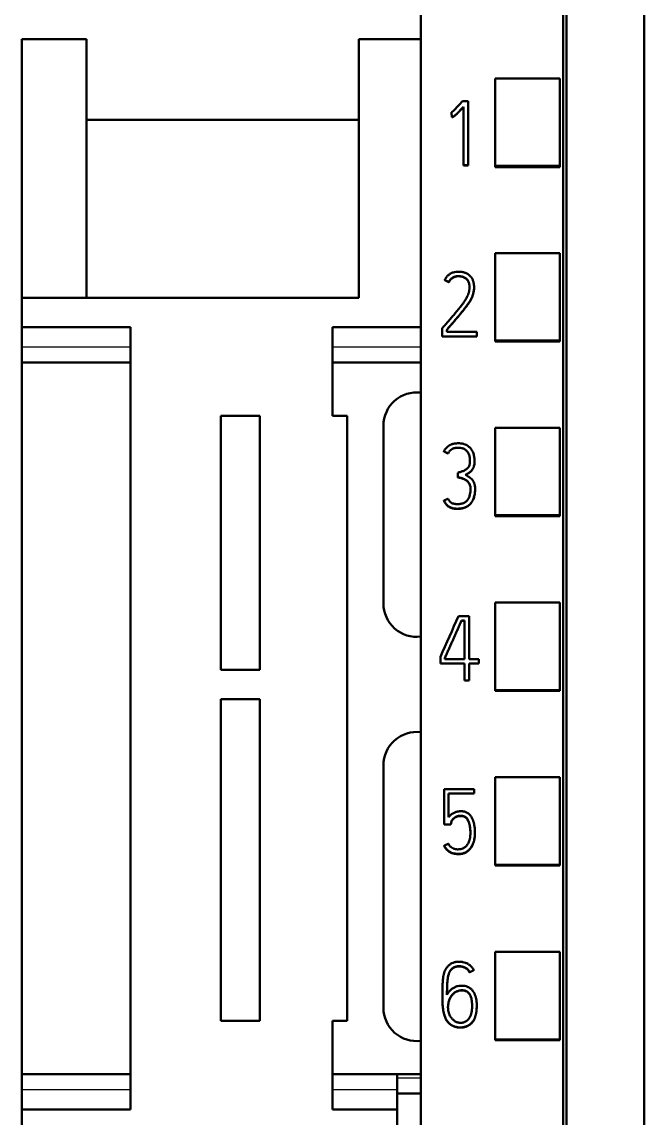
# Model space of a CAD drawing. Header units: millimetres. Extents: x 0 to 594, y 0 to 420.
# Drawn here: x 239.92 to 259.14, y 318.37 to 352.27 of the extents above; entities that cross this region are included whole.
import ezdxf

# ---------------------------------------------------------------- set-up
doc = ezdxf.new("R2010")
doc.units = ezdxf.units.MM
doc.layers.add('1', color=7, linetype='Continuous')

msp = doc.modelspace()

# ---------------------------------------------------------------- linework, layer by layer
at = {"layer": '1', "color": 7, "linetype": 'Continuous', "lineweight": 50}
for p, q in [((252.241, 359.514), (252.241, 246.096)), ((256.641, 357.234), (256.641, 248.419)), ((239.916, 351.734), (239.916, 343.734)), ((241.907, 351.734), (239.916, 351.734)), ((241.907, 351.734), (241.907, 343.734)), ((250.325, 351.734), (250.325, 351.734)), ((250.325, 351.734), (252.241, 351.734)), ((252.241, 351.734), (250.325, 351.734)), ((250.325, 351.734), (250.325, 343.734)), ((254.541, 347.815), (254.541, 350.518)), ((256.541, 350.518), (254.541, 350.518)), ((256.541, 347.815), (256.541, 350.518)), ((253.702, 349.818), (253.527, 349.818)), ((253.702, 347.836), (253.702, 349.818)), ((253.191, 349.473), (253.191, 349.467)), ((253.563, 349.646), (253.563, 347.836)), ((250.325, 349.238), (241.907, 349.238)), ((253.2, 349.326), (253.2, 349.32)), ((253.563, 347.836), (253.702, 347.836)), ((253.563, 347.836), (253.563, 347.829)), ((253.702, 347.829), (253.563, 347.829)), ((253.702, 347.836), (253.702, 347.829)), ((254.541, 347.782), (254.541, 347.815)), ((256.541, 347.815), (254.541, 347.815)), ((256.541, 347.782), (254.541, 347.782)), ((256.541, 347.782), (256.541, 347.815)), ((254.541, 342.413), (254.541, 345.116)), ((256.541, 345.116), (254.541, 345.116)), ((256.541, 342.413), (256.541, 345.116)), ((252.981, 344.289), (252.981, 344.283)), ((253.106, 344.226), (253.106, 344.219)), ((253.888, 344.058), (253.888, 344.064)), ((250.325, 343.734), (239.916, 343.734)), ((239.916, 343.734), (239.916, 342.826)), ((239.916, 342.826), (239.916, 342.216)), ((243.266, 342.826), (239.916, 342.826)), ((243.266, 342.826), (243.266, 318.642)), ((249.516, 340.084), (249.516, 342.826)), ((252.241, 342.826), (249.516, 342.826)), ((252.906, 342.798), (252.906, 342.544)), ((253.045, 342.682), (253.045, 342.748)), ((253.971, 342.682), (253.045, 342.682)), ((253.971, 342.544), (253.971, 342.682)), ((252.906, 342.544), (252.906, 342.538)), ((252.906, 342.544), (253.971, 342.544)), ((253.971, 342.538), (252.906, 342.538)), ((253.971, 342.544), (253.971, 342.538)), ((254.541, 342.383), (254.541, 342.413)), ((256.541, 342.413), (254.541, 342.413)), ((256.541, 342.383), (254.541, 342.383)), ((256.541, 342.383), (256.541, 342.413)), ((239.916, 341.734), (239.916, 342.216)), ((239.916, 341.734), (239.916, 319.734)), ((243.266, 341.734), (239.916, 341.734)), ((252.241, 341.734), (249.516, 341.734)), ((246.066, 332.236), (246.066, 340.084)), ((246.066, 340.084), (247.266, 340.084)), ((247.266, 340.084), (247.266, 332.236)), ((249.966, 340.084), (249.516, 340.084)), ((249.966, 321.384), (249.966, 340.084)), ((251.087, 339.784), (251.087, 334.284)), ((254.541, 337.012), (254.541, 339.715)), ((256.541, 339.715), (254.541, 339.715)), ((256.541, 337.012), (256.541, 339.715)), ((252.957, 338.991), (252.957, 338.985)), ((253.085, 338.928), (253.085, 338.921)), ((253.903, 338.674), (253.903, 338.68)), ((253.382, 338.328), (253.382, 338.322)), ((253.39, 338.19), (253.39, 338.184)), ((253.92, 337.823), (253.92, 337.83)), ((252.957, 337.469), (252.957, 337.463)), ((254.541, 336.983), (254.541, 337.012)), ((256.541, 337.012), (254.541, 337.012)), ((256.541, 336.983), (254.541, 336.983)), ((256.541, 336.983), (256.541, 337.012)), ((254.541, 331.61), (254.541, 334.313)), ((256.541, 334.313), (254.541, 334.313)), ((256.541, 331.61), (256.541, 334.313)), ((253.407, 333.895), (253.737, 333.895)), ((253.737, 333.895), (253.737, 332.568)), ((253.498, 333.757), (253.498, 333.75)), ((253.595, 333.757), (253.498, 333.757)), ((253.498, 333.75), (253.595, 333.75)), ((253.595, 332.568), (253.595, 333.757)), ((252.846, 332.43), (252.846, 332.635)), ((252.985, 332.604), (252.985, 332.568)), ((252.985, 332.568), (253.595, 332.568)), ((253.737, 332.568), (254.031, 332.568)), ((254.031, 332.568), (254.031, 332.43)), ((247.266, 332.236), (246.066, 332.236)), ((253.595, 332.43), (252.846, 332.43)), ((253.595, 331.902), (253.595, 332.43)), ((253.737, 332.43), (253.737, 331.902)), ((254.031, 332.43), (253.737, 332.43)), ((253.737, 331.902), (253.595, 331.902)), ((254.541, 331.583), (254.541, 331.61)), ((256.541, 331.61), (254.541, 331.61)), ((256.541, 331.583), (254.541, 331.583)), ((256.541, 331.583), (256.541, 331.61)), ((246.066, 321.386), (246.066, 331.331)), ((246.066, 331.331), (247.266, 331.331)), ((247.266, 331.331), (247.266, 321.386)), ((251.087, 321.784), (251.087, 329.284)), ((254.541, 326.209), (254.541, 328.911)), ((256.541, 328.911), (254.541, 328.911)), ((256.541, 326.209), (256.541, 328.911)), ((252.963, 328.55), (252.963, 327.456)), ((253.886, 328.55), (252.963, 328.55)), ((253.886, 328.412), (253.886, 328.55)), ((253.101, 327.677), (253.101, 328.412)), ((253.101, 328.412), (253.886, 328.412)), ((253.886, 328.412), (253.886, 328.406)), ((252.963, 327.456), (252.963, 327.45)), ((252.963, 327.456), (253.174, 327.456)), ((253.174, 327.456), (253.174, 327.45)), ((253.914, 327.191), (253.914, 327.198)), ((252.968, 326.801), (252.968, 326.795)), ((254.541, 326.183), (254.541, 326.209)), ((256.541, 326.209), (254.541, 326.209)), ((256.541, 326.183), (254.541, 326.183)), ((256.541, 326.183), (256.541, 326.209)), ((254.541, 320.807), (254.541, 323.51)), ((256.541, 323.51), (254.541, 323.51)), ((256.541, 320.807), (256.541, 323.51)), ((253.752, 322.887), (253.752, 322.881)), ((253.879, 322.954), (253.879, 322.947)), ((252.908, 322.15), (252.908, 322.143)), ((253.971, 321.851), (253.971, 321.857)), ((247.266, 321.386), (246.066, 321.386)), ((249.516, 318.642), (249.516, 321.384)), ((249.516, 321.384), (249.966, 321.384)), ((254.541, 320.783), (254.541, 320.807)), ((256.541, 320.807), (254.541, 320.807)), ((256.541, 320.783), (254.541, 320.783)), ((256.541, 320.783), (256.541, 320.807)), ((239.916, 319.734), (239.916, 319.251)), ((243.266, 319.734), (239.916, 319.734)), ((251.516, 319.734), (249.516, 319.734)), ((252.241, 319.734), (251.516, 319.734)), ((251.516, 319.605), (251.516, 319.134)), ((239.916, 319.251), (239.916, 318.642)), ((251.516, 319.134), (251.516, 301.067)), ((252.241, 319.134), (251.516, 319.134)), ((243.266, 318.642), (239.916, 318.642)), ((239.916, 318.642), (239.916, 303.699)), ((251.516, 318.642), (249.516, 318.642))]:
    msp.add_line(p, q, dxfattribs=at)
at = {"layer": '1', "color": 7, "linetype": 'Continuous', "lineweight": 25}
for p, q in [((243.266, 342.216), (239.916, 342.216)), ((252.241, 342.216), (249.516, 342.216)), ((252.241, 319.605), (251.516, 319.605)), ((243.266, 319.251), (239.916, 319.251)), ((251.516, 319.251), (249.516, 319.251))]:
    msp.add_line(p, q, dxfattribs=at)
at = {"layer": '1', "color": 7, "linetype": 'Continuous', "lineweight": 50}
for centre, start, end in [((252.116, 339.784), 83.025, 180), ((252.116, 334.284), 180, 276.975), ((252.116, 329.284), 83.025, 180), ((252.116, 321.784), 180, 276.975)]:
    msp.add_arc(centre, 1.029, start, end, dxfattribs=at)
msp.add_ellipse((239.388, 241.527), major_axis=(438.421, 990.891), ratio=0.022739, start_param=1.487509, end_param=1.488786, dxfattribs=at)
for points, knots in [([(256.741, 357.42), (256.741, 354.376), (256.741, 344.806), (256.741, 330.636), (256.741, 316.069), (256.741, 301.859), (256.741, 287.565), (256.741, 272.079), (256.741, 259.439), (256.741, 251.474), (256.741, 248.133)], [0, 0, 0, 0, 0.083934, 0.263736, 0.389889, 0.484142, 0.653794, 0.78188, 0.908517, 1, 1, 1, 1]), ([(259.141, 354.354), (259.141, 352.331), (259.141, 343.782), (259.141, 330.636), (259.141, 316.069), (259.141, 301.859), (259.141, 287.565), (259.141, 272.079), (259.141, 259.32), (259.141, 250.439), (259.141, 246.181), (259.141, 245.383)], [0, 0, 0, 0, 0.055935, 0.236292, 0.362833, 0.457376, 0.627551, 0.756032, 0.883059, 0.978086, 1, 1, 1, 1]), ([(253.527, 349.818), (253.5, 349.788), (253.474, 349.758), (253.419, 349.699), (253.392, 349.669), (253.35, 349.626), (253.337, 349.611), (253.309, 349.582), (253.295, 349.568), (253.266, 349.54), (253.252, 349.526), (253.222, 349.499), (253.207, 349.486), (253.191, 349.473)], [0, 0, 0, 0, 0.25, 0.25, 0.5, 0.5, 0.625, 0.625, 0.75, 0.75, 0.875, 0.875, 1, 1, 1, 1]), ([(253.2, 349.326), (253.205, 349.326), (253.21, 349.327), (253.22, 349.329), (253.225, 349.33), (253.235, 349.334), (253.24, 349.336), (253.248, 349.341), (253.253, 349.344), (253.265, 349.353), (253.274, 349.359), (253.289, 349.372), (253.297, 349.379), (253.32, 349.399), (253.335, 349.413), (253.365, 349.441), (253.379, 349.455), (253.423, 349.498), (253.451, 349.528), (253.507, 349.587), (253.535, 349.617), (253.563, 349.646)], [0, 0, 0, 0, 0.03125, 0.03125, 0.0625, 0.0625, 0.09375, 0.09375, 0.125, 0.125, 0.1875, 0.1875, 0.25, 0.25, 0.375, 0.375, 0.5, 0.5, 0.75, 0.75, 1, 1, 1, 1]), ([(253.563, 349.64), (253.535, 349.61), (253.507, 349.581), (253.451, 349.522), (253.423, 349.492), (253.379, 349.449), (253.365, 349.435), (253.335, 349.406), (253.32, 349.392), (253.297, 349.372), (253.289, 349.366), (253.273, 349.353), (253.265, 349.347), (253.253, 349.338), (253.248, 349.335), (253.239, 349.33), (253.235, 349.328), (253.225, 349.324), (253.22, 349.323), (253.21, 349.321), (253.205, 349.32), (253.2, 349.32)], [0, 0, 0, 0, 0.25, 0.25, 0.5, 0.5, 0.625, 0.625, 0.75, 0.75, 0.8125, 0.8125, 0.875, 0.875, 0.90625, 0.90625, 0.9375, 0.9375, 0.96875, 0.96875, 1, 1, 1, 1]), ([(253.106, 344.226), (253.117, 344.249), (253.131, 344.271), (253.155, 344.301), (253.163, 344.311), (253.182, 344.329), (253.192, 344.337), (253.223, 344.36), (253.246, 344.372), (253.295, 344.392), (253.319, 344.399), (253.358, 344.406), (253.37, 344.408), (253.396, 344.41), (253.409, 344.411), (253.448, 344.41), (253.474, 344.407), (253.512, 344.399), (253.524, 344.395), (253.549, 344.387), (253.561, 344.382), (253.596, 344.366), (253.618, 344.352), (253.649, 344.328), (253.658, 344.319), (253.676, 344.3), (253.684, 344.29), (253.695, 344.274), (253.699, 344.269), (253.705, 344.257), (253.715, 344.24), (253.722, 344.222), (253.73, 344.198), (253.733, 344.185), (253.739, 344.159), (253.741, 344.147), (253.744, 344.121), (253.745, 344.108), (253.746, 344.083), (253.747, 344.07), (253.746, 344.044), (253.746, 344.031), (253.744, 344.005), (253.743, 343.992), (253.738, 343.954), (253.733, 343.929), (253.723, 343.892), (253.719, 343.879), (253.711, 343.855), (253.706, 343.842), (253.692, 343.807), (253.681, 343.783), (253.657, 343.738), (253.644, 343.716), (253.617, 343.673), (253.604, 343.651), (253.561, 343.587), (253.531, 343.546), (253.438, 343.423), (253.374, 343.343), (253.274, 343.225), (253.241, 343.186), (253.175, 343.108), (253.141, 343.069), (253.074, 342.992), (253.04, 342.953), (252.973, 342.875), (252.939, 342.837), (252.906, 342.798)], [0, 0, 0, 0, 0.03125, 0.03125, 0.046875, 0.046875, 0.0625, 0.0625, 0.09375, 0.09375, 0.125, 0.125, 0.140625, 0.140625, 0.15625, 0.15625, 0.1875, 0.1875, 0.203125, 0.203125, 0.21875, 0.21875, 0.25, 0.25, 0.265625, 0.265625, 0.28125, 0.28125, 0.289062, 0.289062, 0.296875, 0.3125, 0.3125, 0.328125, 0.328125, 0.34375, 0.34375, 0.359375, 0.359375, 0.375, 0.375, 0.390625, 0.390625, 0.40625, 0.40625, 0.4375, 0.4375, 0.453125, 0.453125, 0.46875, 0.46875, 0.5, 0.5, 0.53125, 0.53125, 0.5625, 0.5625, 0.625, 0.625, 0.75, 0.75, 0.8125, 0.8125, 0.875, 0.875, 0.9375, 0.9375, 1, 1, 1, 1]), ([(253.045, 342.748), (253.083, 342.794), (253.122, 342.84), (253.2, 342.931), (253.24, 342.977), (253.318, 343.069), (253.357, 343.114), (253.434, 343.206), (253.473, 343.253), (253.549, 343.346), (253.586, 343.393), (253.641, 343.464), (253.659, 343.489), (253.694, 343.538), (253.711, 343.562), (253.745, 343.612), (253.761, 343.638), (253.791, 343.689), (253.805, 343.716), (253.824, 343.757), (253.83, 343.77), (253.841, 343.799), (253.846, 343.813), (253.861, 343.856), (253.868, 343.885), (253.879, 343.944), (253.883, 343.974), (253.887, 344.018), (253.887, 344.033), (253.888, 344.064), (253.888, 344.079), (253.886, 344.124), (253.882, 344.154), (253.875, 344.198), (253.871, 344.213), (253.864, 344.242), (253.859, 344.257), (253.849, 344.285), (253.843, 344.299), (253.829, 344.325), (253.822, 344.339), (253.81, 344.358), (253.806, 344.364), (253.797, 344.376), (253.792, 344.382), (253.777, 344.4), (253.767, 344.411), (253.746, 344.432), (253.735, 344.442), (253.717, 344.456), (253.711, 344.46), (253.698, 344.469), (253.691, 344.473), (253.658, 344.492), (253.631, 344.504), (253.588, 344.519), (253.573, 344.524), (253.544, 344.532), (253.529, 344.535), (253.499, 344.54), (253.484, 344.542), (253.454, 344.545), (253.439, 344.545), (253.409, 344.546), (253.394, 344.546), (253.363, 344.545), (253.348, 344.543), (253.303, 344.538), (253.273, 344.532), (253.23, 344.519), (253.216, 344.513), (253.195, 344.504), (253.188, 344.501), (253.174, 344.494), (253.168, 344.49), (253.135, 344.471), (253.111, 344.454), (253.077, 344.424), (253.066, 344.413), (253.045, 344.39), (253.036, 344.379), (253.009, 344.343), (252.993, 344.317), (252.981, 344.289)], [0, 0, 0, 0, 0.0625, 0.0625, 0.125, 0.125, 0.1875, 0.1875, 0.25, 0.25, 0.3125, 0.3125, 0.34375, 0.34375, 0.375, 0.375, 0.40625, 0.40625, 0.4375, 0.4375, 0.453125, 0.453125, 0.46875, 0.46875, 0.5, 0.5, 0.53125, 0.53125, 0.546875, 0.546875, 0.5625, 0.5625, 0.59375, 0.59375, 0.609375, 0.609375, 0.625, 0.625, 0.640625, 0.640625, 0.65625, 0.65625, 0.664062, 0.664062, 0.671875, 0.671875, 0.6875, 0.6875, 0.703125, 0.703125, 0.710937, 0.710937, 0.71875, 0.71875, 0.75, 0.75, 0.765625, 0.765625, 0.78125, 0.78125, 0.796875, 0.796875, 0.8125, 0.8125, 0.828125, 0.828125, 0.84375, 0.84375, 0.875, 0.875, 0.890625, 0.890625, 0.898437, 0.898437, 0.90625, 0.90625, 0.9375, 0.9375, 0.953125, 0.953125, 0.96875, 0.96875, 1, 1, 1, 1]), ([(253.747, 344.055), (253.747, 344.065), (253.746, 344.076), (253.745, 344.099), (253.744, 344.112), (253.741, 344.137), (253.739, 344.15), (253.734, 344.175), (253.731, 344.188), (253.723, 344.213), (253.718, 344.225), (253.71, 344.242), (253.707, 344.248), (253.701, 344.26), (253.697, 344.265), (253.679, 344.292), (253.661, 344.311), (253.636, 344.332), (253.631, 344.336), (253.62, 344.343), (253.604, 344.354), (253.576, 344.37), (253.552, 344.38), (253.527, 344.389), (253.514, 344.392), (253.476, 344.401), (253.45, 344.404), (253.398, 344.405), (253.372, 344.403), (253.334, 344.395), (253.321, 344.393), (253.296, 344.385), (253.283, 344.381), (253.259, 344.371), (253.248, 344.366), (253.225, 344.354), (253.214, 344.347), (253.182, 344.324), (253.163, 344.306), (253.139, 344.275), (253.131, 344.265), (253.118, 344.243), (253.111, 344.231), (253.106, 344.219)], [0, 0, 0, 0, 0.034222, 0.034222, 0.076212, 0.076212, 0.118203, 0.118203, 0.160193, 0.160193, 0.202183, 0.202183, 0.223179, 0.223179, 0.244174, 0.244174, 0.328155, 0.328155, 0.34915, 0.34915, 0.370145, 0.412135, 0.454126, 0.454126, 0.496116, 0.496116, 0.580097, 0.580097, 0.664077, 0.664077, 0.706068, 0.706068, 0.748058, 0.748058, 0.790048, 0.790048, 0.832039, 0.832039, 0.916019, 0.916019, 0.95801, 0.95801, 1, 1, 1, 1]), ([(253.888, 344.057), (253.888, 344.052), (253.888, 344.046), (253.887, 344.025), (253.886, 344.01), (253.883, 343.965), (253.879, 343.936), (253.867, 343.877), (253.86, 343.848), (253.846, 343.805), (253.84, 343.791), (253.829, 343.762), (253.823, 343.749), (253.804, 343.708), (253.79, 343.681), (253.76, 343.63), (253.744, 343.605), (253.71, 343.555), (253.693, 343.53), (253.658, 343.482), (253.64, 343.458), (253.586, 343.386), (253.548, 343.339), (253.472, 343.246), (253.434, 343.2), (253.357, 343.108), (253.317, 343.062), (253.239, 342.971), (253.2, 342.925), (253.122, 342.834), (253.083, 342.788), (253.045, 342.742)], [0, 0, 0, 0, 0.010489, 0.010489, 0.038761, 0.038761, 0.095304, 0.095304, 0.151848, 0.151848, 0.180119, 0.180119, 0.208391, 0.208391, 0.264935, 0.264935, 0.321478, 0.321478, 0.378022, 0.378022, 0.434565, 0.434565, 0.547652, 0.547652, 0.660739, 0.660739, 0.773826, 0.773826, 0.886913, 0.886913, 1, 1, 1, 1]), ([(253.62, 338.265), (253.638, 338.274), (253.656, 338.283), (253.69, 338.303), (253.708, 338.313), (253.732, 338.33), (253.741, 338.335), (253.756, 338.347), (253.764, 338.354), (253.779, 338.367), (253.786, 338.374), (253.801, 338.388), (253.808, 338.395), (253.827, 338.419), (253.839, 338.435), (253.854, 338.461), (253.859, 338.47), (253.868, 338.488), (253.872, 338.497), (253.883, 338.525), (253.889, 338.545), (253.897, 338.584), (253.9, 338.604), (253.903, 338.644), (253.903, 338.664), (253.903, 338.704), (253.902, 338.724), (253.898, 338.784), (253.893, 338.824), (253.88, 338.883), (253.875, 338.902), (253.862, 338.941), (253.848, 338.978), (253.829, 339.014), (253.808, 339.049), (253.796, 339.065), (253.771, 339.096), (253.75, 339.118), (253.727, 339.137), (253.711, 339.15), (253.703, 339.156), (253.661, 339.184), (253.624, 339.201), (253.576, 339.217), (253.566, 339.219), (253.546, 339.224), (253.517, 339.231), (253.467, 339.238), (253.427, 339.24), (253.386, 339.24), (253.366, 339.239), (253.306, 339.235), (253.266, 339.229), (253.218, 339.215), (253.208, 339.212), (253.189, 339.205), (253.18, 339.201), (253.152, 339.189), (253.116, 339.17), (253.083, 339.147), (253.06, 339.127), (253.052, 339.121), (253.037, 339.107), (253.03, 339.099), (253.01, 339.077), (252.997, 339.061), (252.981, 339.036), (252.976, 339.027), (252.966, 339.01), (252.961, 339), (252.957, 338.991)], [0, 0, 0, 0, 0.03125, 0.03125, 0.0625, 0.0625, 0.078125, 0.078125, 0.09375, 0.09375, 0.109375, 0.109375, 0.125, 0.125, 0.15625, 0.15625, 0.171875, 0.171875, 0.1875, 0.1875, 0.21875, 0.21875, 0.25, 0.25, 0.28125, 0.28125, 0.3125, 0.3125, 0.375, 0.375, 0.40625, 0.40625, 0.4375, 0.46875, 0.46875, 0.5, 0.5, 0.53125, 0.546875, 0.546875, 0.5625, 0.5625, 0.625, 0.625, 0.640625, 0.640625, 0.65625, 0.6875, 0.71875, 0.71875, 0.75, 0.75, 0.8125, 0.8125, 0.828125, 0.828125, 0.84375, 0.84375, 0.875, 0.90625, 0.90625, 0.921875, 0.921875, 0.9375, 0.9375, 0.96875, 0.96875, 0.984375, 0.984375, 1, 1, 1, 1]), ([(253.085, 338.928), (253.092, 338.942), (253.1, 338.957), (253.119, 338.984), (253.129, 338.996), (253.146, 339.014), (253.152, 339.02), (253.165, 339.031), (253.172, 339.036), (253.185, 339.046), (253.192, 339.05), (253.206, 339.059), (253.213, 339.062), (253.235, 339.073), (253.251, 339.079), (253.283, 339.089), (253.299, 339.092), (253.332, 339.097), (253.348, 339.099), (253.381, 339.102), (253.398, 339.102), (253.447, 339.101), (253.48, 339.097), (253.521, 339.088), (253.529, 339.086), (253.545, 339.081), (253.552, 339.078), (253.575, 339.069), (253.59, 339.061), (253.611, 339.048), (253.618, 339.043), (253.631, 339.033), (253.638, 339.027), (253.656, 339.011), (253.667, 338.998), (253.682, 338.979), (253.687, 338.972), (253.696, 338.958), (253.709, 338.937), (253.72, 338.915), (253.733, 338.884), (253.738, 338.869), (253.747, 338.837), (253.75, 338.821), (253.759, 338.772), (253.761, 338.74), (253.762, 338.69), (253.762, 338.673), (253.76, 338.641), (253.759, 338.624), (253.755, 338.6), (253.753, 338.592), (253.749, 338.575), (253.747, 338.568), (253.738, 338.544), (253.731, 338.53), (253.717, 338.509), (253.712, 338.502), (253.702, 338.489), (253.697, 338.482), (253.686, 338.47), (253.68, 338.464), (253.668, 338.453), (253.662, 338.447), (253.643, 338.432), (253.629, 338.422), (253.601, 338.406), (253.586, 338.398), (253.556, 338.384), (253.54, 338.378), (253.509, 338.367), (253.493, 338.362), (253.445, 338.347), (253.414, 338.337), (253.382, 338.328)], [0, 0, 0, 0, 0.03125, 0.03125, 0.0625, 0.0625, 0.078125, 0.078125, 0.09375, 0.09375, 0.109375, 0.109375, 0.125, 0.125, 0.15625, 0.15625, 0.1875, 0.1875, 0.21875, 0.21875, 0.25, 0.25, 0.3125, 0.3125, 0.328125, 0.328125, 0.34375, 0.34375, 0.375, 0.375, 0.390625, 0.390625, 0.40625, 0.40625, 0.4375, 0.4375, 0.453125, 0.453125, 0.46875, 0.5, 0.5, 0.53125, 0.53125, 0.5625, 0.5625, 0.625, 0.625, 0.65625, 0.65625, 0.6875, 0.6875, 0.703125, 0.703125, 0.71875, 0.71875, 0.75, 0.75, 0.765625, 0.765625, 0.78125, 0.78125, 0.796875, 0.796875, 0.8125, 0.8125, 0.84375, 0.84375, 0.875, 0.875, 0.90625, 0.90625, 0.9375, 0.9375, 1, 1, 1, 1]), ([(253.762, 338.685), (253.762, 338.689), (253.762, 338.693), (253.761, 338.73), (253.759, 338.763), (253.752, 338.806), (253.75, 338.817), (253.747, 338.827)], [0, 0, 0, 0, 0.087818, 0.087818, 0.771228, 0.771228, 1, 1, 1, 1]), ([(252.957, 337.469), (252.966, 337.45), (252.975, 337.431), (252.996, 337.395), (253.008, 337.377), (253.027, 337.352), (253.034, 337.344), (253.049, 337.329), (253.057, 337.322), (253.081, 337.302), (253.098, 337.29), (253.125, 337.274), (253.135, 337.269), (253.154, 337.26), (253.163, 337.256), (253.193, 337.244), (253.213, 337.238), (253.254, 337.228), (253.275, 337.224), (253.317, 337.22), (253.337, 337.218), (253.379, 337.217), (253.4, 337.218), (253.442, 337.22), (253.463, 337.222), (253.494, 337.227), (253.505, 337.228), (253.526, 337.233), (253.536, 337.235), (253.566, 337.243), (253.586, 337.249), (253.616, 337.261), (253.625, 337.265), (253.644, 337.274), (253.654, 337.278), (253.682, 337.294), (253.699, 337.305), (253.732, 337.331), (253.748, 337.345), (253.777, 337.375), (253.791, 337.391), (253.816, 337.425), (253.827, 337.442), (253.843, 337.47), (253.847, 337.479), (253.856, 337.498), (253.861, 337.508), (253.881, 337.556), (253.892, 337.596), (253.905, 337.658), (253.909, 337.678), (253.914, 337.72), (253.916, 337.741), (253.919, 337.782), (253.92, 337.803), (253.92, 337.845), (253.919, 337.866), (253.916, 337.907), (253.913, 337.928), (253.907, 337.959), (253.904, 337.969), (253.898, 337.989), (253.895, 337.999), (253.884, 338.029), (253.875, 338.048), (253.859, 338.076), (253.853, 338.085), (253.841, 338.102), (253.834, 338.11), (253.813, 338.135), (253.798, 338.149), (253.766, 338.177), (253.749, 338.189), (253.713, 338.212), (253.695, 338.223), (253.658, 338.245), (253.639, 338.255), (253.62, 338.265)], [0, 0, 0, 0, 0.03125, 0.03125, 0.0625, 0.0625, 0.078125, 0.078125, 0.09375, 0.09375, 0.125, 0.125, 0.140625, 0.140625, 0.15625, 0.15625, 0.1875, 0.1875, 0.21875, 0.21875, 0.25, 0.25, 0.28125, 0.28125, 0.3125, 0.3125, 0.328125, 0.328125, 0.34375, 0.34375, 0.375, 0.375, 0.390625, 0.390625, 0.40625, 0.40625, 0.4375, 0.4375, 0.46875, 0.46875, 0.5, 0.5, 0.53125, 0.53125, 0.546875, 0.546875, 0.5625, 0.5625, 0.625, 0.625, 0.65625, 0.65625, 0.6875, 0.6875, 0.71875, 0.71875, 0.75, 0.75, 0.78125, 0.78125, 0.796875, 0.796875, 0.8125, 0.8125, 0.84375, 0.84375, 0.859375, 0.859375, 0.875, 0.875, 0.90625, 0.90625, 0.9375, 0.9375, 0.96875, 0.96875, 1, 1, 1, 1]), ([(253.809, 338.391), (253.798, 338.378), (253.786, 338.366), (253.765, 338.348), (253.758, 338.342), (253.742, 338.33), (253.733, 338.324), (253.708, 338.307), (253.691, 338.297), (253.656, 338.277), (253.638, 338.267), (253.62, 338.259)], [0, 0, 0, 0, 0.218648, 0.218648, 0.348874, 0.348874, 0.479099, 0.479099, 0.739549, 0.739549, 1, 1, 1, 1]), ([(253.39, 338.19), (253.424, 338.185), (253.457, 338.177), (253.507, 338.163), (253.523, 338.158), (253.555, 338.146), (253.571, 338.139), (253.595, 338.128), (253.602, 338.124), (253.618, 338.115), (253.625, 338.111), (253.647, 338.097), (253.661, 338.087), (253.68, 338.07), (253.687, 338.064), (253.699, 338.052), (253.705, 338.045), (253.721, 338.025), (253.731, 338.011), (253.744, 337.989), (253.748, 337.981), (253.756, 337.966), (253.759, 337.958), (253.768, 337.933), (253.772, 337.917), (253.777, 337.883), (253.778, 337.865), (253.779, 337.831), (253.778, 337.813), (253.776, 337.762), (253.772, 337.728), (253.763, 337.678), (253.76, 337.661), (253.752, 337.627), (253.747, 337.61), (253.736, 337.578), (253.729, 337.562), (253.718, 337.538), (253.714, 337.531), (253.705, 337.516), (253.701, 337.508), (253.677, 337.472), (253.653, 337.448), (253.618, 337.422), (253.611, 337.417), (253.596, 337.408), (253.588, 337.404), (253.565, 337.392), (253.549, 337.386), (253.516, 337.375), (253.499, 337.371), (253.465, 337.365), (253.431, 337.36), (253.396, 337.359), (253.362, 337.359), (253.344, 337.359), (253.31, 337.362), (253.293, 337.364), (253.259, 337.371), (253.242, 337.376), (253.21, 337.388), (253.194, 337.396), (253.173, 337.411), (253.166, 337.416), (253.153, 337.428), (253.146, 337.434), (253.135, 337.446), (253.129, 337.453), (253.119, 337.467), (253.114, 337.474), (253.1, 337.496), (253.092, 337.511), (253.085, 337.527)], [0, 0, 0, 0, 0.0625, 0.0625, 0.09375, 0.09375, 0.125, 0.125, 0.140625, 0.140625, 0.15625, 0.15625, 0.1875, 0.1875, 0.203125, 0.203125, 0.21875, 0.21875, 0.25, 0.25, 0.265625, 0.265625, 0.28125, 0.28125, 0.3125, 0.3125, 0.34375, 0.34375, 0.375, 0.375, 0.4375, 0.4375, 0.46875, 0.46875, 0.5, 0.5, 0.53125, 0.53125, 0.546875, 0.546875, 0.5625, 0.5625, 0.625, 0.625, 0.640625, 0.640625, 0.65625, 0.65625, 0.6875, 0.6875, 0.71875, 0.71875, 0.75, 0.78125, 0.78125, 0.8125, 0.8125, 0.84375, 0.84375, 0.875, 0.875, 0.90625, 0.90625, 0.921875, 0.921875, 0.9375, 0.9375, 0.953125, 0.953125, 0.96875, 0.96875, 1, 1, 1, 1]), ([(253.778, 337.826), (253.778, 337.832), (253.778, 337.837), (253.778, 337.851), (253.778, 337.859), (253.776, 337.876), (253.775, 337.885), (253.772, 337.911), (253.768, 337.927), (253.759, 337.952), (253.756, 337.96), (253.748, 337.975), (253.744, 337.983), (253.731, 338.005), (253.721, 338.019), (253.699, 338.046), (253.687, 338.058), (253.661, 338.081), (253.647, 338.091), (253.618, 338.109), (253.602, 338.118), (253.571, 338.133), (253.556, 338.14), (253.523, 338.151), (253.507, 338.156), (253.458, 338.17), (253.424, 338.178), (253.39, 338.184)], [0, 0, 0, 0, 0.026635, 0.026635, 0.070879, 0.070879, 0.115123, 0.115123, 0.20361, 0.20361, 0.247854, 0.247854, 0.292098, 0.292098, 0.380586, 0.380586, 0.469074, 0.469074, 0.557561, 0.557561, 0.646049, 0.646049, 0.734537, 0.734537, 0.823025, 0.823025, 1, 1, 1, 1]), ([(253.915, 337.721), (253.914, 337.713), (253.913, 337.704), (253.909, 337.675), (253.906, 337.655), (253.893, 337.593), (253.882, 337.553), (253.862, 337.505), (253.858, 337.495), (253.849, 337.476), (253.844, 337.467), (253.829, 337.439), (253.818, 337.421), (253.793, 337.387), (253.78, 337.371), (253.758, 337.349), (253.75, 337.341), (253.734, 337.327), (253.726, 337.32), (253.701, 337.301), (253.684, 337.289), (253.657, 337.274), (253.647, 337.269), (253.628, 337.26), (253.618, 337.255), (253.569, 337.236), (253.528, 337.226), (253.466, 337.216), (253.445, 337.214), (253.402, 337.212), (253.381, 337.211), (253.339, 337.212), (253.318, 337.213), (253.287, 337.217), (253.276, 337.218), (253.255, 337.222), (253.245, 337.224), (253.214, 337.231), (253.194, 337.238), (253.164, 337.249), (253.155, 337.253), (253.135, 337.263), (253.126, 337.267), (253.098, 337.283), (253.081, 337.296), (253.057, 337.316), (253.049, 337.323), (253.034, 337.338), (253.027, 337.346), (253.008, 337.371), (252.996, 337.389), (252.975, 337.425), (252.966, 337.444), (252.957, 337.463)], [0, 0, 0, 0, 0.018898, 0.018898, 0.065617, 0.065617, 0.159055, 0.159055, 0.182415, 0.182415, 0.205774, 0.205774, 0.252494, 0.252494, 0.299213, 0.299213, 0.322572, 0.322572, 0.345932, 0.345932, 0.392651, 0.392651, 0.416011, 0.416011, 0.43937, 0.43937, 0.532809, 0.532809, 0.579528, 0.579528, 0.626247, 0.626247, 0.672966, 0.672966, 0.696326, 0.696326, 0.719685, 0.719685, 0.766404, 0.766404, 0.789764, 0.789764, 0.813123, 0.813123, 0.859843, 0.859843, 0.883202, 0.883202, 0.906562, 0.906562, 0.953281, 0.953281, 1, 1, 1, 1]), ([(253.498, 333.757), (253.488, 333.732), (253.477, 333.708), (253.456, 333.66), (253.445, 333.636), (253.413, 333.564), (253.392, 333.516), (253.35, 333.42), (253.329, 333.372), (253.286, 333.276), (253.264, 333.228), (253.221, 333.132), (253.2, 333.084), (253.157, 332.988), (253.136, 332.94), (253.093, 332.844), (253.071, 332.796), (253.039, 332.724), (253.028, 332.7), (253.012, 332.664), (253.007, 332.652), (252.996, 332.628), (252.99, 332.616), (252.985, 332.604)], [0, 0, 0, 0, 0.0625, 0.0625, 0.125, 0.125, 0.25, 0.25, 0.375, 0.375, 0.5, 0.5, 0.625, 0.625, 0.75, 0.75, 0.875, 0.875, 0.9375, 0.9375, 0.96875, 0.96875, 1, 1, 1, 1]), ([(252.985, 332.598), (252.99, 332.61), (252.996, 332.622), (253.007, 332.646), (253.012, 332.658), (253.028, 332.694), (253.039, 332.718), (253.071, 332.79), (253.093, 332.838), (253.136, 332.934), (253.157, 332.982), (253.2, 333.078), (253.221, 333.126), (253.264, 333.222), (253.286, 333.27), (253.329, 333.366), (253.35, 333.414), (253.392, 333.51), (253.413, 333.558), (253.445, 333.63), (253.456, 333.654), (253.477, 333.702), (253.488, 333.726), (253.498, 333.75)], [0, 0, 0, 0, 0.03125, 0.03125, 0.0625, 0.0625, 0.125, 0.125, 0.25, 0.25, 0.375, 0.375, 0.5, 0.5, 0.625, 0.625, 0.75, 0.75, 0.875, 0.875, 0.9375, 0.9375, 1, 1, 1, 1]), ([(252.968, 326.801), (252.981, 326.774), (252.994, 326.749), (253.018, 326.713), (253.027, 326.701), (253.046, 326.679), (253.056, 326.669), (253.077, 326.649), (253.089, 326.64), (253.112, 326.623), (253.124, 326.615), (253.149, 326.6), (253.161, 326.593), (253.188, 326.581), (253.202, 326.576), (253.229, 326.566), (253.243, 326.562), (253.272, 326.555), (253.286, 326.553), (253.315, 326.549), (253.33, 326.547), (253.352, 326.546), (253.359, 326.546), (253.373, 326.545), (253.381, 326.545), (253.403, 326.544), (253.417, 326.543), (253.446, 326.544), (253.461, 326.545), (253.49, 326.549), (253.505, 326.551), (253.534, 326.557), (253.548, 326.561), (253.59, 326.575), (253.617, 326.586), (253.655, 326.608), (253.668, 326.616), (253.691, 326.633), (253.703, 326.642), (253.725, 326.662), (253.735, 326.672), (253.755, 326.693), (253.765, 326.705), (253.792, 326.739), (253.808, 326.764), (253.829, 326.802), (253.835, 326.815), (253.848, 326.842), (253.854, 326.855), (253.87, 326.896), (253.879, 326.924), (253.893, 326.98), (253.899, 327.008), (253.906, 327.052), (253.907, 327.066), (253.91, 327.095), (253.912, 327.11), (253.914, 327.154), (253.914, 327.183), (253.914, 327.241), (253.912, 327.299), (253.906, 327.357), (253.898, 327.415), (253.893, 327.443), (253.884, 327.486), (253.881, 327.501), (253.873, 327.529), (253.869, 327.543), (253.855, 327.585), (253.844, 327.612), (253.825, 327.652), (253.818, 327.665), (253.803, 327.69), (253.795, 327.702), (253.769, 327.737), (253.75, 327.759), (253.706, 327.798), (253.681, 327.815), (253.641, 327.834), (253.627, 327.84), (253.599, 327.849), (253.585, 327.852), (253.556, 327.858), (253.542, 327.86), (253.512, 327.862), (253.497, 327.862), (253.468, 327.862), (253.453, 327.861), (253.424, 327.859), (253.41, 327.857), (253.381, 327.853), (253.366, 327.85), (253.338, 327.843), (253.323, 327.838), (253.295, 327.829), (253.282, 327.823), (253.255, 327.811), (253.242, 327.804), (253.217, 327.789), (253.205, 327.78), (253.181, 327.763), (253.17, 327.753), (253.149, 327.733), (253.138, 327.723), (253.119, 327.701), (253.11, 327.689), (253.101, 327.677)], [0, 0, 0, 0, 0.03125, 0.03125, 0.046875, 0.046875, 0.0625, 0.0625, 0.078125, 0.078125, 0.09375, 0.09375, 0.109375, 0.109375, 0.125, 0.125, 0.140625, 0.140625, 0.15625, 0.15625, 0.171875, 0.171875, 0.179688, 0.179688, 0.1875, 0.1875, 0.203125, 0.203125, 0.21875, 0.21875, 0.234375, 0.234375, 0.25, 0.25, 0.28125, 0.28125, 0.296875, 0.296875, 0.3125, 0.3125, 0.328125, 0.328125, 0.34375, 0.34375, 0.375, 0.375, 0.390625, 0.390625, 0.40625, 0.40625, 0.4375, 0.4375, 0.46875, 0.46875, 0.484375, 0.484375, 0.5, 0.5, 0.53125, 0.53125, 0.5625, 0.59375, 0.59375, 0.625, 0.625, 0.640625, 0.640625, 0.65625, 0.65625, 0.6875, 0.6875, 0.703125, 0.703125, 0.71875, 0.71875, 0.75, 0.75, 0.78125, 0.78125, 0.796875, 0.796875, 0.8125, 0.8125, 0.828125, 0.828125, 0.84375, 0.84375, 0.859375, 0.859375, 0.875, 0.875, 0.890625, 0.890625, 0.90625, 0.90625, 0.921875, 0.921875, 0.9375, 0.9375, 0.953125, 0.953125, 0.96875, 0.96875, 0.984375, 0.984375, 1, 1, 1, 1]), ([(253.174, 327.456), (253.174, 327.479), (253.177, 327.502), (253.186, 327.535), (253.19, 327.546), (253.199, 327.567), (253.205, 327.578), (253.217, 327.597), (253.224, 327.606), (253.239, 327.624), (253.247, 327.632), (253.264, 327.648), (253.273, 327.655), (253.292, 327.669), (253.301, 327.675), (253.321, 327.686), (253.332, 327.691), (253.353, 327.7), (253.364, 327.704), (253.397, 327.714), (253.42, 327.718), (253.454, 327.721), (253.466, 327.721), (253.489, 327.721), (253.501, 327.721), (253.524, 327.719), (253.535, 327.717), (253.552, 327.713), (253.558, 327.712), (253.569, 327.709), (253.574, 327.707), (253.591, 327.701), (253.601, 327.696), (253.621, 327.684), (253.63, 327.677), (253.647, 327.661), (253.655, 327.653), (253.67, 327.635), (253.677, 327.626), (253.695, 327.596), (253.705, 327.576), (253.723, 327.533), (253.731, 327.511), (253.751, 327.445), (253.76, 327.401), (253.768, 327.333), (253.77, 327.31), (253.773, 327.264), (253.774, 327.241), (253.775, 327.172), (253.773, 327.127), (253.765, 327.059), (253.761, 327.036), (253.754, 327.002), (253.751, 326.991), (253.745, 326.969), (253.741, 326.958), (253.73, 326.925), (253.721, 326.904), (253.706, 326.873), (253.7, 326.863), (253.688, 326.843), (253.682, 326.833), (253.662, 326.805), (253.647, 326.787), (253.622, 326.763), (253.614, 326.756), (253.595, 326.741), (253.586, 326.734), (253.566, 326.722), (253.556, 326.717), (253.535, 326.707), (253.524, 326.703), (253.49, 326.693), (253.467, 326.689), (253.433, 326.686), (253.421, 326.685), (253.398, 326.684), (253.386, 326.684), (253.352, 326.685), (253.329, 326.688), (253.295, 326.695), (253.284, 326.698), (253.262, 326.705), (253.251, 326.709), (253.219, 326.724), (253.199, 326.735), (253.171, 326.757), (253.162, 326.765), (253.146, 326.781), (253.131, 326.798), (253.118, 326.818), (253.106, 326.838), (253.101, 326.848), (253.096, 326.859)], [0, 0, 0, 0, 0.03125, 0.03125, 0.046875, 0.046875, 0.0625, 0.0625, 0.078125, 0.078125, 0.09375, 0.09375, 0.109375, 0.109375, 0.125, 0.125, 0.140625, 0.140625, 0.15625, 0.15625, 0.1875, 0.1875, 0.203125, 0.203125, 0.21875, 0.21875, 0.234375, 0.234375, 0.242187, 0.242187, 0.25, 0.25, 0.265625, 0.265625, 0.28125, 0.28125, 0.296875, 0.296875, 0.3125, 0.3125, 0.34375, 0.34375, 0.375, 0.375, 0.4375, 0.4375, 0.46875, 0.46875, 0.5, 0.5, 0.5625, 0.5625, 0.59375, 0.59375, 0.609375, 0.609375, 0.625, 0.625, 0.65625, 0.65625, 0.671875, 0.671875, 0.6875, 0.6875, 0.71875, 0.71875, 0.734375, 0.734375, 0.75, 0.75, 0.765625, 0.765625, 0.78125, 0.78125, 0.8125, 0.8125, 0.828125, 0.828125, 0.84375, 0.84375, 0.875, 0.875, 0.890625, 0.890625, 0.90625, 0.90625, 0.9375, 0.9375, 0.953125, 0.953125, 0.96875, 0.984375, 0.984375, 1, 1, 1, 1]), ([(253.775, 327.193), (253.775, 327.199), (253.774, 327.205), (253.774, 327.234), (253.773, 327.257), (253.77, 327.302), (253.768, 327.325), (253.763, 327.37), (253.759, 327.393), (253.75, 327.438), (253.744, 327.461), (253.734, 327.494), (253.731, 327.505), (253.723, 327.526), (253.719, 327.537), (253.706, 327.569), (253.695, 327.59), (253.677, 327.619), (253.67, 327.628), (253.656, 327.646), (253.648, 327.655), (253.631, 327.67), (253.621, 327.677), (253.601, 327.69), (253.591, 327.695), (253.569, 327.703), (253.558, 327.706), (253.535, 327.711), (253.524, 327.712), (253.501, 327.715), (253.49, 327.715), (253.466, 327.715), (253.455, 327.715), (253.432, 327.713), (253.42, 327.711), (253.398, 327.707), (253.375, 327.702), (253.354, 327.694), (253.332, 327.685), (253.322, 327.68), (253.292, 327.663), (253.273, 327.65), (253.247, 327.627), (253.239, 327.618), (253.224, 327.601), (253.217, 327.591), (253.205, 327.572), (253.199, 327.562), (253.19, 327.54), (253.186, 327.529), (253.18, 327.507), (253.178, 327.496), (253.175, 327.473), (253.174, 327.461), (253.174, 327.45)], [0, 0, 0, 0, 0.015899, 0.015899, 0.077406, 0.077406, 0.138912, 0.138912, 0.200418, 0.200418, 0.261925, 0.261925, 0.292678, 0.292678, 0.323431, 0.323431, 0.384937, 0.384937, 0.41569, 0.41569, 0.446443, 0.446443, 0.477197, 0.477197, 0.50795, 0.50795, 0.538703, 0.538703, 0.569456, 0.569456, 0.600209, 0.600209, 0.630962, 0.630962, 0.661715, 0.661715, 0.692469, 0.723222, 0.723222, 0.753975, 0.753975, 0.815481, 0.815481, 0.846234, 0.846234, 0.876987, 0.876987, 0.907741, 0.907741, 0.938494, 0.938494, 0.969247, 0.969247, 1, 1, 1, 1]), ([(253.914, 327.191), (253.914, 327.17), (253.914, 327.149), (253.911, 327.098), (253.909, 327.07), (253.903, 327.027), (253.901, 327.012), (253.895, 326.983), (253.892, 326.969), (253.881, 326.926), (253.872, 326.898), (253.852, 326.844), (253.84, 326.817), (253.812, 326.765), (253.797, 326.74), (253.77, 326.705), (253.761, 326.694), (253.742, 326.672), (253.731, 326.662), (253.699, 326.632), (253.675, 326.614), (253.637, 326.592), (253.624, 326.585), (253.597, 326.572), (253.584, 326.567), (253.542, 326.553), (253.514, 326.546), (253.47, 326.54), (253.455, 326.539), (253.426, 326.537), (253.411, 326.537), (253.382, 326.538), (253.367, 326.539), (253.338, 326.541), (253.323, 326.542), (253.294, 326.545), (253.279, 326.548), (253.25, 326.554), (253.236, 326.558), (253.208, 326.567), (253.194, 326.572), (253.167, 326.584), (253.154, 326.591), (253.129, 326.606), (253.116, 326.614), (253.092, 326.631), (253.081, 326.64), (253.059, 326.66), (253.048, 326.67), (253.029, 326.692), (253.02, 326.704), (252.995, 326.741), (252.981, 326.768), (252.968, 326.795)], [0, 0, 0, 0, 0.044434, 0.044434, 0.104157, 0.104157, 0.134018, 0.134018, 0.16388, 0.16388, 0.223602, 0.223602, 0.283325, 0.283325, 0.343048, 0.343048, 0.37291, 0.37291, 0.402771, 0.402771, 0.462494, 0.462494, 0.492355, 0.492355, 0.522217, 0.522217, 0.58194, 0.58194, 0.611801, 0.611801, 0.641663, 0.641663, 0.671524, 0.671524, 0.701386, 0.701386, 0.731247, 0.731247, 0.761108, 0.761108, 0.79097, 0.79097, 0.820831, 0.820831, 0.850693, 0.850693, 0.880554, 0.880554, 0.910416, 0.910416, 0.940277, 0.940277, 1, 1, 1, 1]), ([(253.879, 322.954), (253.865, 322.979), (253.849, 323.003), (253.822, 323.037), (253.813, 323.048), (253.793, 323.069), (253.783, 323.079), (253.751, 323.108), (253.727, 323.125), (253.69, 323.147), (253.677, 323.154), (253.651, 323.166), (253.637, 323.171), (253.596, 323.185), (253.568, 323.192), (253.526, 323.2), (253.512, 323.202), (253.483, 323.206), (253.468, 323.207), (253.425, 323.209), (253.396, 323.209), (253.353, 323.205), (253.339, 323.203), (253.31, 323.199), (253.296, 323.195), (253.254, 323.184), (253.227, 323.174), (253.189, 323.154), (253.176, 323.147), (253.152, 323.131), (253.14, 323.123), (253.106, 323.096), (253.085, 323.076), (253.057, 323.043), (253.048, 323.031), (253.031, 323.008), (253.023, 322.996), (253.001, 322.958), (252.989, 322.932), (252.969, 322.878), (252.961, 322.85), (252.947, 322.795), (252.941, 322.767), (252.932, 322.71), (252.929, 322.682), (252.92, 322.597), (252.916, 322.539), (252.911, 322.425), (252.91, 322.367), (252.908, 322.195), (252.907, 322.08), (252.912, 321.938), (252.914, 321.909), (252.918, 321.852), (252.92, 321.824), (252.929, 321.738), (252.938, 321.682), (252.955, 321.611), (252.959, 321.597), (252.967, 321.569), (252.971, 321.556), (252.985, 321.515), (252.995, 321.488), (253.014, 321.449), (253.02, 321.436), (253.034, 321.41), (253.042, 321.398), (253.065, 321.361), (253.083, 321.339), (253.113, 321.308), (253.124, 321.298), (253.147, 321.279), (253.159, 321.271), (253.195, 321.247), (253.22, 321.233), (253.261, 321.216), (253.274, 321.211), (253.302, 321.202), (253.316, 321.198), (253.358, 321.188), (253.387, 321.183), (253.43, 321.179), (253.444, 321.178), (253.474, 321.178), (253.488, 321.178), (253.531, 321.181), (253.56, 321.186), (253.602, 321.196), (253.616, 321.2), (253.643, 321.21), (253.657, 321.215), (253.697, 321.233), (253.722, 321.247), (253.758, 321.271), (253.769, 321.28), (253.792, 321.298), (253.803, 321.308), (253.833, 321.339), (253.851, 321.361), (253.875, 321.398), (253.882, 321.41), (253.896, 321.436), (253.902, 321.449), (253.918, 321.49), (253.927, 321.517), (253.938, 321.559), (253.941, 321.573), (253.947, 321.601), (253.95, 321.616), (253.957, 321.659), (253.96, 321.687), (253.97, 321.773), (253.973, 321.83), (253.97, 321.916), (253.968, 321.945), (253.962, 322.002), (253.957, 322.031), (253.945, 322.088), (253.937, 322.116), (253.919, 322.172), (253.909, 322.199), (253.883, 322.252), (253.869, 322.277), (253.836, 322.325), (253.818, 322.347), (253.785, 322.377), (253.774, 322.386), (253.75, 322.403), (253.737, 322.411), (253.712, 322.424), (253.698, 322.43), (253.67, 322.441), (253.657, 322.445), (253.614, 322.457), (253.585, 322.462), (253.542, 322.466), (253.527, 322.467), (253.497, 322.467), (253.483, 322.467), (253.439, 322.465), (253.41, 322.461), (253.367, 322.451), (253.353, 322.447), (253.325, 322.437), (253.312, 322.432), (253.272, 322.414), (253.247, 322.4), (253.21, 322.375), (253.199, 322.366), (253.176, 322.348), (253.165, 322.338), (253.133, 322.308), (253.114, 322.286), (253.079, 322.239), (253.064, 322.214), (253.05, 322.188)], [0, 0, 0, 0, 0.015625, 0.015625, 0.023438, 0.023438, 0.03125, 0.03125, 0.046875, 0.046875, 0.054688, 0.054688, 0.0625, 0.0625, 0.078125, 0.078125, 0.085938, 0.085938, 0.09375, 0.09375, 0.109375, 0.109375, 0.117188, 0.117188, 0.125, 0.125, 0.140625, 0.140625, 0.148438, 0.148438, 0.15625, 0.15625, 0.171875, 0.171875, 0.179688, 0.179688, 0.1875, 0.1875, 0.203125, 0.203125, 0.21875, 0.21875, 0.234375, 0.234375, 0.25, 0.25, 0.28125, 0.28125, 0.3125, 0.3125, 0.375, 0.375, 0.390625, 0.390625, 0.40625, 0.40625, 0.4375, 0.4375, 0.445313, 0.445313, 0.453125, 0.453125, 0.46875, 0.46875, 0.476563, 0.476563, 0.484375, 0.484375, 0.5, 0.5, 0.507813, 0.507813, 0.515625, 0.515625, 0.53125, 0.53125, 0.539063, 0.539063, 0.546875, 0.546875, 0.5625, 0.5625, 0.570313, 0.570313, 0.578125, 0.578125, 0.59375, 0.59375, 0.601563, 0.601563, 0.609375, 0.609375, 0.625, 0.625, 0.632813, 0.632813, 0.640625, 0.640625, 0.65625, 0.65625, 0.664063, 0.664063, 0.671875, 0.671875, 0.6875, 0.6875, 0.695313, 0.695313, 0.703125, 0.703125, 0.71875, 0.71875, 0.75, 0.75, 0.765625, 0.765625, 0.78125, 0.78125, 0.796875, 0.796875, 0.8125, 0.8125, 0.828125, 0.828125, 0.84375, 0.84375, 0.851563, 0.851563, 0.859375, 0.859375, 0.867188, 0.867188, 0.875, 0.875, 0.890625, 0.890625, 0.898438, 0.898438, 0.90625, 0.90625, 0.921875, 0.921875, 0.929688, 0.929688, 0.9375, 0.9375, 0.953125, 0.953125, 0.960938, 0.960938, 0.96875, 0.96875, 0.984375, 0.984375, 1, 1, 1, 1]), ([(253.05, 322.188), (253.05, 322.249), (253.051, 322.31), (253.053, 322.401), (253.054, 322.431), (253.056, 322.492), (253.057, 322.522), (253.061, 322.583), (253.063, 322.613), (253.07, 322.673), (253.075, 322.704), (253.084, 322.749), (253.087, 322.764), (253.095, 322.793), (253.099, 322.808), (253.113, 322.852), (253.124, 322.881), (253.143, 322.915), (253.147, 322.922), (253.155, 322.935), (253.159, 322.941), (253.173, 322.96), (253.183, 322.972), (253.199, 322.989), (253.204, 322.994), (253.216, 323.004), (253.222, 323.009), (253.241, 323.023), (253.254, 323.031), (253.275, 323.041), (253.282, 323.044), (253.297, 323.049), (253.304, 323.052), (253.327, 323.058), (253.342, 323.062), (253.372, 323.066), (253.388, 323.068), (253.418, 323.07), (253.434, 323.07), (253.465, 323.069), (253.481, 323.068), (253.511, 323.064), (253.534, 323.059), (253.556, 323.052), (253.571, 323.047), (253.578, 323.045), (253.6, 323.036), (253.613, 323.029), (253.64, 323.014), (253.653, 323.005), (253.671, 322.99), (253.677, 322.985), (253.689, 322.975), (253.694, 322.969), (253.71, 322.952), (253.719, 322.94), (253.737, 322.915), (253.745, 322.901), (253.752, 322.887)], [0, 0, 0, 0, 0.125, 0.125, 0.1875, 0.1875, 0.25, 0.25, 0.3125, 0.3125, 0.375, 0.375, 0.40625, 0.40625, 0.4375, 0.4375, 0.5, 0.5, 0.515625, 0.515625, 0.53125, 0.53125, 0.5625, 0.5625, 0.578125, 0.578125, 0.59375, 0.59375, 0.625, 0.625, 0.640625, 0.640625, 0.65625, 0.65625, 0.6875, 0.6875, 0.71875, 0.71875, 0.75, 0.75, 0.78125, 0.78125, 0.8125, 0.828125, 0.828125, 0.84375, 0.84375, 0.875, 0.875, 0.90625, 0.90625, 0.921875, 0.921875, 0.9375, 0.9375, 0.96875, 0.96875, 1, 1, 1, 1]), ([(253.752, 322.881), (253.738, 322.909), (253.721, 322.934), (253.695, 322.963), (253.689, 322.968), (253.678, 322.979), (253.672, 322.984), (253.654, 322.998), (253.641, 323.007), (253.615, 323.022), (253.601, 323.029), (253.572, 323.041), (253.557, 323.046), (253.528, 323.054), (253.513, 323.057), (253.482, 323.061), (253.466, 323.063), (253.42, 323.064), (253.39, 323.063), (253.344, 323.056), (253.329, 323.053), (253.299, 323.044), (253.285, 323.039), (253.257, 323.026), (253.243, 323.018), (253.218, 323), (253.206, 322.99), (253.185, 322.968), (253.175, 322.956), (253.156, 322.932), (253.148, 322.919), (253.133, 322.892), (253.127, 322.878), (253.115, 322.85), (253.109, 322.835), (253.095, 322.791), (253.088, 322.762), (253.076, 322.702), (253.071, 322.672), (253.064, 322.611), (253.061, 322.58), (253.057, 322.519), (253.056, 322.488), (253.054, 322.427), (253.053, 322.396), (253.051, 322.304), (253.05, 322.243), (253.05, 322.182)], [0, 0, 0, 0, 0.0625, 0.0625, 0.078125, 0.078125, 0.09375, 0.09375, 0.125, 0.125, 0.15625, 0.15625, 0.1875, 0.1875, 0.21875, 0.21875, 0.25, 0.25, 0.3125, 0.3125, 0.34375, 0.34375, 0.375, 0.375, 0.40625, 0.40625, 0.4375, 0.4375, 0.46875, 0.46875, 0.5, 0.5, 0.53125, 0.53125, 0.5625, 0.5625, 0.625, 0.625, 0.6875, 0.6875, 0.75, 0.75, 0.8125, 0.8125, 0.875, 0.875, 1, 1, 1, 1]), ([(253.971, 321.851), (253.971, 321.805), (253.969, 321.759), (253.961, 321.685), (253.957, 321.656), (253.95, 321.613), (253.948, 321.599), (253.942, 321.571), (253.939, 321.556), (253.928, 321.514), (253.919, 321.487), (253.903, 321.446), (253.897, 321.433), (253.884, 321.407), (253.877, 321.394), (253.853, 321.358), (253.835, 321.335), (253.805, 321.304), (253.795, 321.295), (253.772, 321.276), (253.761, 321.267), (253.725, 321.242), (253.699, 321.228), (253.66, 321.21), (253.646, 321.204), (253.619, 321.195), (253.605, 321.191), (253.563, 321.18), (253.534, 321.176), (253.49, 321.172), (253.476, 321.172), (253.447, 321.172), (253.432, 321.173), (253.389, 321.177), (253.36, 321.181), (253.318, 321.191), (253.304, 321.195), (253.276, 321.204), (253.263, 321.209), (253.223, 321.226), (253.197, 321.239), (253.167, 321.259), (253.161, 321.263), (253.149, 321.272), (253.143, 321.276), (253.126, 321.29), (253.115, 321.3), (253.085, 321.33), (253.067, 321.353), (253.043, 321.389), (253.036, 321.402), (253.021, 321.427), (253.015, 321.44), (252.996, 321.479), (252.986, 321.506), (252.967, 321.56), (252.959, 321.588), (252.946, 321.644), (252.94, 321.673), (252.93, 321.73), (252.923, 321.787), (252.918, 321.844), (252.914, 321.901), (252.913, 321.93), (252.909, 322.02), (252.908, 322.082), (252.908, 322.143)], [0, 0, 0, 0, 0.061961, 0.061961, 0.100808, 0.100808, 0.120232, 0.120232, 0.139655, 0.139655, 0.178502, 0.178502, 0.197926, 0.197926, 0.217349, 0.217349, 0.256196, 0.256196, 0.27562, 0.27562, 0.295043, 0.295043, 0.33389, 0.33389, 0.353314, 0.353314, 0.372737, 0.372737, 0.411584, 0.411584, 0.431008, 0.431008, 0.450431, 0.450431, 0.489278, 0.489278, 0.508702, 0.508702, 0.528125, 0.528125, 0.566972, 0.566972, 0.576684, 0.576684, 0.586396, 0.586396, 0.605819, 0.605819, 0.644666, 0.644666, 0.66409, 0.66409, 0.683513, 0.683513, 0.72236, 0.72236, 0.761207, 0.761207, 0.800054, 0.800054, 0.838901, 0.877748, 0.877748, 0.916595, 0.916595, 1, 1, 1, 1]), ([(253.323, 322.281), (253.349, 322.296), (253.376, 322.306), (253.419, 322.317), (253.433, 322.32), (253.463, 322.324), (253.492, 322.326), (253.521, 322.326), (253.551, 322.324), (253.566, 322.323), (253.595, 322.318), (253.609, 322.314), (253.637, 322.305), (253.651, 322.299), (253.676, 322.285), (253.688, 322.276), (253.71, 322.257), (253.721, 322.246), (253.739, 322.224), (253.747, 322.212), (253.762, 322.186), (253.769, 322.173), (253.787, 322.133), (253.796, 322.106), (253.807, 322.063), (253.81, 322.049), (253.815, 322.02), (253.817, 322.006), (253.823, 321.962), (253.825, 321.933), (253.827, 321.875), (253.827, 321.846), (253.825, 321.759), (253.82, 321.701), (253.803, 321.615), (253.795, 321.587), (253.78, 321.545), (253.775, 321.532), (253.762, 321.505), (253.755, 321.492), (253.732, 321.455), (253.714, 321.432), (253.687, 321.407), (253.682, 321.402), (253.671, 321.392), (253.665, 321.387), (253.648, 321.374), (253.635, 321.366), (253.61, 321.352), (253.596, 321.346), (253.569, 321.336), (253.54, 321.327), (253.512, 321.323), (253.482, 321.32), (253.467, 321.32), (253.438, 321.321), (253.423, 321.323), (253.395, 321.328), (253.38, 321.332), (253.338, 321.347), (253.312, 321.36), (253.275, 321.385), (253.264, 321.394), (253.241, 321.413), (253.22, 321.433), (253.201, 321.455), (253.182, 321.477), (253.174, 321.489), (253.149, 321.526), (253.136, 321.552), (253.119, 321.592), (253.114, 321.606), (253.105, 321.634), (253.101, 321.648), (253.091, 321.691), (253.086, 321.72), (253.083, 321.763), (253.082, 321.778), (253.081, 321.807), (253.082, 321.822), (253.084, 321.866), (253.087, 321.895), (253.098, 321.952), (253.106, 321.98), (253.12, 322.021), (253.125, 322.035), (253.137, 322.062), (253.143, 322.075), (253.163, 322.114), (253.178, 322.139), (253.204, 322.174), (253.213, 322.185), (253.232, 322.208), (253.242, 322.218), (253.274, 322.249), (253.297, 322.267), (253.323, 322.281)], [0, 0, 0, 0, 0.03125, 0.03125, 0.046875, 0.046875, 0.0625, 0.078125, 0.078125, 0.09375, 0.09375, 0.109375, 0.109375, 0.125, 0.125, 0.140625, 0.140625, 0.15625, 0.15625, 0.171875, 0.171875, 0.1875, 0.1875, 0.21875, 0.21875, 0.234375, 0.234375, 0.25, 0.25, 0.28125, 0.28125, 0.3125, 0.3125, 0.375, 0.375, 0.40625, 0.40625, 0.421875, 0.421875, 0.4375, 0.4375, 0.46875, 0.46875, 0.476562, 0.476562, 0.484375, 0.484375, 0.5, 0.5, 0.515625, 0.515625, 0.53125, 0.546875, 0.546875, 0.5625, 0.5625, 0.578125, 0.578125, 0.59375, 0.59375, 0.625, 0.625, 0.640625, 0.640625, 0.65625, 0.671875, 0.671875, 0.6875, 0.6875, 0.71875, 0.71875, 0.734375, 0.734375, 0.75, 0.75, 0.78125, 0.78125, 0.796875, 0.796875, 0.8125, 0.8125, 0.84375, 0.84375, 0.875, 0.875, 0.890625, 0.890625, 0.90625, 0.90625, 0.9375, 0.9375, 0.953125, 0.953125, 0.96875, 0.96875, 1, 1, 1, 1]), ([(253.323, 322.275), (253.297, 322.261), (253.274, 322.243), (253.242, 322.213), (253.232, 322.202), (253.213, 322.18), (253.204, 322.168), (253.178, 322.133), (253.163, 322.108), (253.143, 322.069), (253.137, 322.056), (253.125, 322.029), (253.12, 322.015), (253.106, 321.973), (253.098, 321.945), (253.09, 321.902), (253.088, 321.888), (253.084, 321.859), (253.083, 321.844), (253.082, 321.819), (253.082, 321.808), (253.082, 321.798)], [0, 0, 0, 0, 0.157122, 0.157122, 0.235682, 0.235682, 0.314243, 0.314243, 0.471365, 0.471365, 0.549925, 0.549925, 0.628486, 0.628486, 0.785608, 0.785608, 0.864168, 0.864168, 0.942729, 0.942729, 1, 1, 1, 1]), ([(253.744, 322.21), (253.739, 322.217), (253.734, 322.224), (253.719, 322.241), (253.709, 322.252), (253.693, 322.266), (253.687, 322.271), (253.675, 322.279), (253.668, 322.283), (253.649, 322.294), (253.636, 322.299), (253.608, 322.308), (253.593, 322.312), (253.565, 322.317), (253.55, 322.318), (253.521, 322.32), (253.506, 322.32), (253.462, 322.318), (253.433, 322.315), (253.391, 322.304), (253.376, 322.299), (253.356, 322.291), (253.349, 322.289), (253.336, 322.282), (253.329, 322.279), (253.323, 322.275)], [0, 0, 0, 0, 0.053747, 0.053747, 0.148372, 0.148372, 0.195685, 0.195685, 0.242998, 0.242998, 0.337623, 0.337623, 0.432248, 0.432248, 0.526874, 0.526874, 0.621499, 0.621499, 0.810749, 0.810749, 0.905375, 0.905375, 0.952687, 0.952687, 1, 1, 1, 1])]:
    msp.add_open_spline(points, degree=3, knots=knots, dxfattribs=at)
for points, weights in [([(253.191, 349.473), (253.196, 349.4), (253.2, 349.326)], [0.500000022096, 0.499999977904, 0.500000022096]), ([(253.2, 349.32), (253.196, 349.394), (253.191, 349.467)], [0.499999993416, 0.500000006584, 0.499999993416]), ([(252.981, 344.289), (253.043, 344.257), (253.106, 344.226)], [0.500000075207, 0.499999924793, 0.500000075207]), ([(253.106, 344.219), (253.043, 344.251), (252.981, 344.283)], [0.499999832915, 0.500000167085, 0.499999832915]), ([(252.957, 338.991), (253.021, 338.959), (253.085, 338.928)], [0.499999912253, 0.500000087747, 0.499999912253]), ([(253.085, 338.921), (253.021, 338.953), (252.957, 338.985)], [0.500000224201, 0.499999775799, 0.500000224201]), ([(253.382, 338.328), (253.386, 338.259), (253.39, 338.19)], [0.499999997003, 0.500000002997, 0.499999997003]), ([(253.39, 338.184), (253.386, 338.253), (253.382, 338.322)], [0.500000007963, 0.499999992037, 0.500000007963]), ([(253.085, 337.527), (253.021, 337.498), (252.957, 337.469)], [0.499999977862, 0.500000022138, 0.499999977862]), ([(253.096, 326.859), (253.032, 326.83), (252.968, 326.801)], [0.499999672742, 0.500000327258, 0.499999672742]), ([(253.752, 322.887), (253.816, 322.92), (253.879, 322.954)], [0.500000013726, 0.499999986274, 0.500000013726]), ([(253.879, 322.947), (253.816, 322.914), (253.752, 322.881)], [0.499999887703, 0.500000112297, 0.499999887703])]:
    msp.add_rational_spline(points, weights, degree=2, dxfattribs=at)
msp.add_open_spline([(251.516, 319.734), (251.516, 319.734), (251.516, 319.724), (251.516, 319.681), (251.516, 319.634), (251.516, 319.605)], degree=3, dxfattribs=at)

doc.saveas('drawing.dxf')
